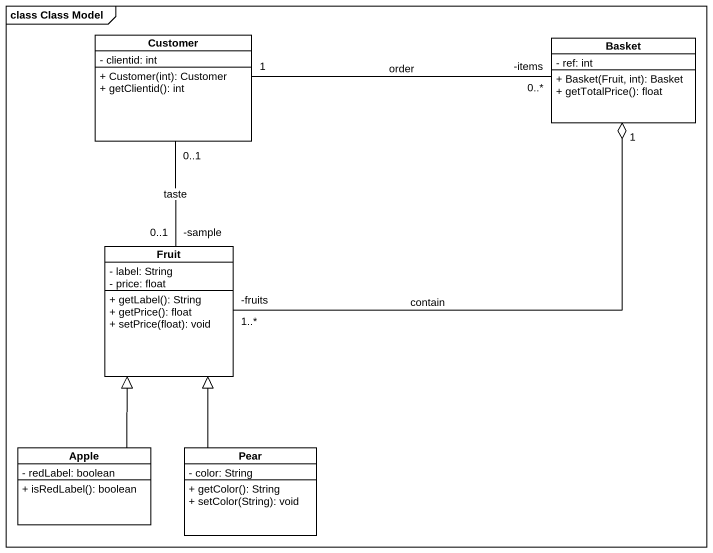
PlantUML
@startuml
mainframe class Class Model
hide circle
hide empty members
skinparam classAttributeIconSize 0
class Customer {
  - clientid: int
  + Customer(int): Customer
  + getClientid(): int
}
class Basket {
  - ref: int
  + Basket(Fruit, int): Basket
  + getTotalPrice(): float
}
class Fruit {
  - label: String
  - price: float
  + getLabel(): String
  + getPrice(): float
  + setPrice(float): void
}
class Apple {
  - redLabel: boolean
  + isRedLabel(): boolean
}
class Pear {
  - color: String
  + getColor(): String
  + setColor(String): void
}
Customer "1" -right- "-items\n0..*" Basket : order
Fruit "-sample\n0..1" -up- "0..1" Customer : taste
Fruit "-fruits\n1..*" -right-o "1" Basket : contain
Apple -up-|> Fruit
Pear -up-|> Fruit
@enduml
